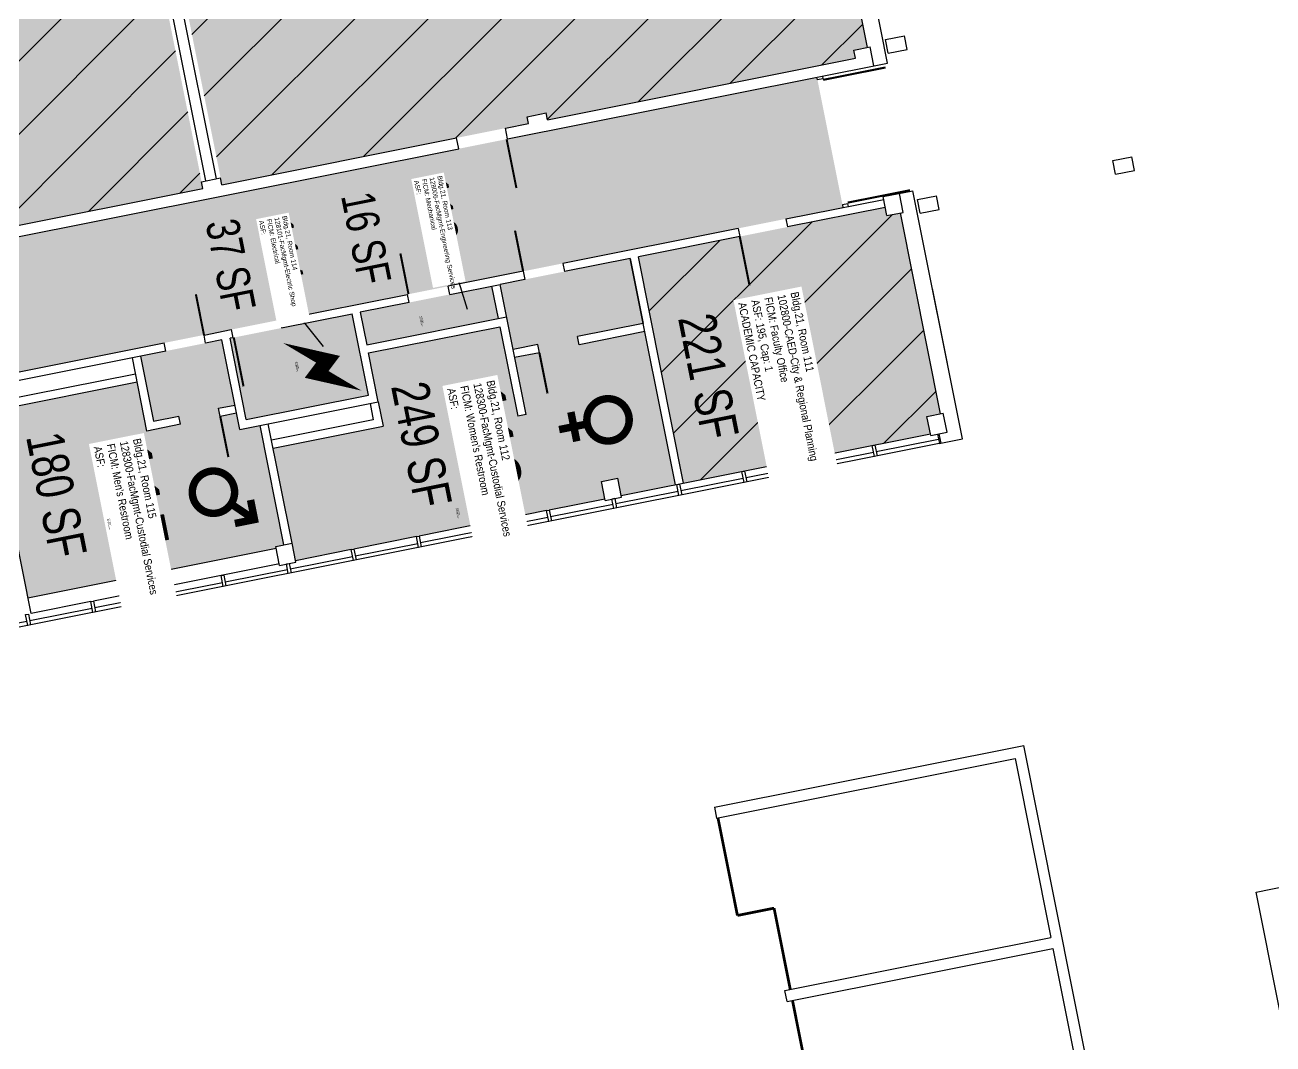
# Model space of a CAD drawing. Header units: inches. Extents: x 69202442 to 69207493, y 27670084 to 27674212.
# Drawn here: x 69203999 to 69204901, y 27672446 to 27673183 of the extents above; entities that cross this region are included whole.
import ezdxf
from ezdxf.enums import TextEntityAlignment as Align

# ---------------------------------------------------------------- set-up
doc = ezdxf.new("R2010")
doc.units = ezdxf.units.IN
doc.header["$LTSCALE"] = 10
doc.header["$MEASUREMENT"] = 0
doc.layers.get('0').update_dxf_attribs({"linetype": 'CONTINUOUS'})
for name, color, linetype in [('A-DOOR', 2, 'CONTINUOUS'), ('A-GLAZ', 1, 'CONTINUOUS'), ('A-IDEN-ICON', 4, 'CONTINUOUS'), ('A-IDEN-RNUM', 7, 'CONTINUOUS'), ('A-IDEN-SNUM', 4, 'CONTINUOUS'), ('A-IDEN-VNUM', 4, 'CONTINUOUS'), ('A-SITE', 3, 'CONTINUOUS'), ('A-WALL', 5, 'CONTINUOUS'), ('AREA-TEXT', 3, 'CONTINUOUS'), ('Rooms-Capacity', 4, 'CONTINUOUS'), ('Rooms-Category-Color', 7, 'CONTINUOUS'), ('Rooms-College-Color', 7, 'CONTINUOUS'), ('Rooms-Department-Color', 7, 'CONTINUOUS'), ('Rooms-Division-Color', 7, 'CONTINUOUS'), ('Rooms-Information', 7, 'CONTINUOUS')]:
    doc.layers.add(name, color=color, linetype=linetype)
doc.styles.add('CP_AREA', font='arial.ttf', dxfattribs={"height": 15})
doc.styles.add('CP_ROOMSNUMBER', font='arial.ttf', dxfattribs={"height": 1})
doc.styles.add('CP_ROOMVNUMBER', font='arial.ttf', dxfattribs={"width": 0.85, "height": 0.075})
pattern_1 = [(45, (0, 0), (-26.516504294, 26.516504294), [])]

# ---------------------------------------------------------------- blocks, each defined once
blk = doc.blocks.new('CPELECT')
blk.add_lwpolyline([(0.0623, 0.0629, 0, 0.03, 0), (0.0105, -0.0168, 0.03, 0.03, 0), (-0.0105, 0.0068, 0.03, 0, 0), (-0.0623, -0.0729, 0.03, 0, 0)], format="xyseb")
blk = doc.blocks.new('CPWOMEN')
at = {"const_width": 0.015}
blk.add_lwpolyline([(-0.0375, 0, 1), (0.0475, 0, 1)], format="xyb", close=True, dxfattribs=at)
for points in [[(0.005, -0.04), (0.005, -0.1)], [(-0.025, -0.07), (0.035, -0.07)]]:
    blk.add_lwpolyline(points, dxfattribs=at)
blk = doc.blocks.new('CPMEN')
at = {"const_width": 0.015}
for points in [[(0.055, 0.01), (0.055, 0.05), (0.015, 0.05)], [(0.0151, 0.0101), (0.055, 0.05)]]:
    blk.add_lwpolyline(points, dxfattribs=at)
blk.add_lwpolyline([(-0.0575, -0.02, 1), (0.0275, -0.02, 1)], format="xyb", close=True, dxfattribs=at)

msp = doc.modelspace()

# ---------------------------------------------------------------- hatches: boundary and pattern name
at = {"layer": 'Rooms-Capacity'}
h = msp.add_hatch(dxfattribs=at)
h.set_pattern_fill('ANSI31', color=256, scale=300, style=0)
h.set_pattern_definition(pattern_1)
h.paths.add_polyline_path([(69204141.46, 27673067.15), (69204162.06, 27673071.26), (69204201.28, 27673079.09), (69204311.12, 27673101.02), (69204346.42, 27673108.07), (69204363.09, 27673111.39), (69204362.11, 27673116.3), (69204375.84, 27673119.04), (69204376.82, 27673114.13), (69204473.91, 27673133.51), (69204513.13, 27673141.34), (69204599.43, 27673158.57), (69204598.26, 27673164.45), (69204608.06, 27673166.41), (69204522.72, 27673593.97), (69204512.91, 27673592.02), (69204510.36, 27673604.77), (69204287.76, 27673560.33), (69204290.3, 27673547.58), (69204276.57, 27673544.84), (69204274.03, 27673557.59), (69204052.4, 27673513.35)])
h = msp.add_hatch(dxfattribs=at)
h.set_pattern_fill('ANSI31', color=256, scale=300, style=0)
h.set_pattern_definition(pattern_1)
h.paths.add_polyline_path([(69204127.73, 27673064.41), (69204038.67, 27673510.61), (69204001.41, 27673503.17), (69203995.52, 27673502), (69203817.04, 27673466.37), (69203819.59, 27673453.62), (69203805.86, 27673450.88), (69203803.31, 27673463.63), (69203581.68, 27673419.39), (69203584.23, 27673406.64), (69203580.31, 27673405.86), (69203665.85, 27672977.32), (69203669.77, 27672978.1), (69203670.75, 27672973.2), (69203892.38, 27673017.43), (69203891.4, 27673022.34), (69203905.13, 27673025.08), (69203906.11, 27673020.17), (69203923.76, 27673023.7), (69203959.06, 27673030.74), (69203973.77, 27673033.68), (69204013, 27673041.51), (69204084.59, 27673055.8), (69204090.47, 27673056.97)])
h = msp.add_hatch(dxfattribs=at)
h.set_pattern_fill('ANSI31', color=256, scale=300, style=0)
h.set_pattern_definition(pattern_1)
h.paths.add_polyline_path([(69204442.48, 27673015.07), (69204620.96, 27673050.7), (69204622.14, 27673044.81), (69204631.94, 27673046.77), (69204660.91, 27672901.63), (69204651.11, 27672899.68), (69204653.65, 27672886.93), (69204475.17, 27672851.3)])
at = {"layer": 'Rooms-Category-Color', "true_color": 0xe3f498}
for points in [[(69204141.46, 27673067.15), (69204162.06, 27673071.26), (69204201.28, 27673079.09), (69204311.12, 27673101.02), (69204346.42, 27673108.07), (69204363.09, 27673111.39), (69204362.11, 27673116.3), (69204375.84, 27673119.04), (69204376.82, 27673114.13), (69204473.91, 27673133.51), (69204513.13, 27673141.34), (69204599.43, 27673158.57), (69204598.26, 27673164.45), (69204608.06, 27673166.41), (69204522.72, 27673593.97), (69204512.91, 27673592.02), (69204510.36, 27673604.77), (69204287.76, 27673560.33), (69204290.3, 27673547.58), (69204276.57, 27673544.84), (69204274.03, 27673557.59), (69204052.4, 27673513.35)], [(69204127.73, 27673064.41), (69204038.67, 27673510.61), (69204001.41, 27673503.17), (69203995.52, 27673502), (69203817.04, 27673466.37), (69203819.59, 27673453.62), (69203805.86, 27673450.88), (69203803.31, 27673463.63), (69203581.68, 27673419.39), (69203584.23, 27673406.64), (69203580.31, 27673405.86), (69203665.85, 27672977.32), (69203669.77, 27672978.1), (69203670.75, 27672973.2), (69203892.38, 27673017.43), (69203891.4, 27673022.34), (69203905.13, 27673025.08), (69203906.11, 27673020.17), (69203923.76, 27673023.7), (69203959.06, 27673030.74), (69203973.77, 27673033.68), (69204013, 27673041.51), (69204084.59, 27673055.8), (69204090.47, 27673056.97)]]:
    msp.add_hatch(color=61, dxfattribs=at).paths.add_polyline_path(points)
at = {"layer": 'Rooms-Category-Color', "true_color": 0xadadad}
for points in [[(69202708.14, 27672773.91), (69202708.33, 27672772.93), (69202745.6, 27672780.37), (69202784.82, 27672788.2), (69202982.92, 27672827.74), (69203018.22, 27672834.79), (69203128.05, 27672856.71), (69203167.28, 27672864.54), (69203342.82, 27672899.58), (69203371.26, 27672905.26), (69203406.56, 27672912.3), (69203417.35, 27672914.46), (69203430.09, 27672917), (69203587, 27672948.32), (69203626.23, 27672956.15), (69203925.32, 27673015.85), (69203960.63, 27673022.9), (69203975.34, 27673025.84), (69204014.56, 27673033.67), (69204163.62, 27673063.42), (69204202.85, 27673071.25), (69204312.68, 27673093.17), (69204347.99, 27673100.22), (69204475.47, 27673125.67), (69204514.7, 27673133.5), (69204571.58, 27673144.85), (69204590.37, 27673050.71), (69204543.3, 27673041.31), (69204528.59, 27673038.38), (69204507.99, 27673034.26), (69204493.28, 27673031.33), (69204475.63, 27673027.8), (69204449.15, 27673022.52), (69204440.33, 27673020.76), (69204419.73, 27673016.65), (69204305, 27672993.74), (69204275.58, 27672987.87), (69204183.4, 27672969.47), (69204148.09, 27672962.43), (69203963.73, 27672925.62), (69203965.4, 27672917.25), (69203959.52, 27672916.08), (69203952.65, 27672914.71), (69203930.1, 27672910.21), (69203923.23, 27672908.84), (69203919.31, 27672908.05), (69203912.45, 27672906.68), (69203883.03, 27672900.81), (69203877.14, 27672899.64), (69203875.47, 27672908.01), (69203819.57, 27672896.85), (69203784.27, 27672889.8), (69203775.44, 27672888.04), (69203740.14, 27672880.99), (69203681.3, 27672869.25), (69203657.77, 27672864.55), (69203651.88, 27672863.38), (69203621.48, 27672857.31), (69203595.98, 27672852.22), (69203560.68, 27672845.17), (69203404.76, 27672814.05), (69203369.45, 27672807), (69203360.63, 27672805.24), (69203325.32, 27672798.19), (69203295.9, 27672792.32), (69203260.6, 27672785.27), (69203113.5, 27672755.91), (69203078.2, 27672748.86), (69202939.93, 27672721.26), (69202904.62, 27672714.22), (69202897.76, 27672712.85), (69202862.45, 27672705.8), (69202841.86, 27672701.69), (69202806.56, 27672694.64), (69202803.62, 27672694.06), (69202732.03, 27672679.77), (69202701.63, 27672673.7), (69202627.1, 27672658.82), (69202591.79, 27672651.77), (69202585.91, 27672650.6), (69202567.12, 27672744.74), (69202566.92, 27672745.72), (69202591.44, 27672750.62)], [(69204353.03, 27672942.15), (69204370.92, 27672945.72), (69204369.75, 27672951.6), (69204351.85, 27672948.03), (69204342.46, 27672995.1), (69204436.6, 27673013.9), (69204445.99, 27672966.82), (69204398.43, 27672957.33), (69204399.61, 27672951.45), (69204447.17, 27672960.94), (69204469.29, 27672850.13), (69204430.06, 27672842.3), (69204427.52, 27672855.04), (69204415.75, 27672852.7), (69204418.29, 27672839.95), (69204194.71, 27672795.32), (69204178.46, 27672876.71), (69204257.89, 27672892.57), (69204247.32, 27672945.52), (69204342.44, 27672964.51), (69204355.36, 27672899.79), (69204361.25, 27672900.96)], [(69204246.15, 27672951.41), (69204341.27, 27672970.39), (69204336.57, 27672993.93), (69204241.45, 27672974.94)], [(69204247.31, 27672914.93), (69204235.56, 27672973.77), (69204186.53, 27672963.98), (69204184.57, 27672963.59), (69204180.65, 27672962.81), (69204149.27, 27672956.54), (69204147.31, 27672956.15), (69204159.05, 27672897.31)], [(69204080.22, 27672924.4), (69203974.31, 27672903.26), (69204001.24, 27672768.35), (69204180.7, 27672804.17), (69204180.39, 27672805.72), (69204186.28, 27672806.89), (69204169.05, 27672893.19), (69204154.34, 27672890.25), (69204151.99, 27672902.02), (69204140.22, 27672899.67), (69204139.05, 27672905.56), (69204150.82, 27672907.9), (69204141.42, 27672954.98), (69204082.58, 27672943.23), (69204091.98, 27672896.16), (69204110.37, 27672899.83), (69204111.54, 27672893.95), (69204087.27, 27672889.1)]]:
    msp.add_hatch(color=253, dxfattribs=at).paths.add_polyline_path(points)
at = {"layer": 'Rooms-Category-Color', "true_color": 0xfa9ba3}
msp.add_hatch(color=241, dxfattribs=at).paths.add_polyline_path([(69204442.48, 27673015.07), (69204620.96, 27673050.7), (69204622.14, 27673044.81), (69204631.94, 27673046.77), (69204660.91, 27672901.63), (69204651.11, 27672899.68), (69204653.65, 27672886.93), (69204475.17, 27672851.3)])
at = {"layer": 'Rooms-College-Color', "true_color": 0xe3f498}
for points in [[(69204141.46, 27673067.15), (69204162.06, 27673071.26), (69204201.28, 27673079.09), (69204311.12, 27673101.02), (69204346.42, 27673108.07), (69204363.09, 27673111.39), (69204362.11, 27673116.3), (69204375.84, 27673119.04), (69204376.82, 27673114.13), (69204473.91, 27673133.51), (69204513.13, 27673141.34), (69204599.43, 27673158.57), (69204598.26, 27673164.45), (69204608.06, 27673166.41), (69204522.72, 27673593.97), (69204512.91, 27673592.02), (69204510.36, 27673604.77), (69204287.76, 27673560.33), (69204290.3, 27673547.58), (69204276.57, 27673544.84), (69204274.03, 27673557.59), (69204052.4, 27673513.35)], [(69204127.73, 27673064.41), (69204038.67, 27673510.61), (69204001.41, 27673503.17), (69203995.52, 27673502), (69203817.04, 27673466.37), (69203819.59, 27673453.62), (69203805.86, 27673450.88), (69203803.31, 27673463.63), (69203581.68, 27673419.39), (69203584.23, 27673406.64), (69203580.31, 27673405.86), (69203665.85, 27672977.32), (69203669.77, 27672978.1), (69203670.75, 27672973.2), (69203892.38, 27673017.43), (69203891.4, 27673022.34), (69203905.13, 27673025.08), (69203906.11, 27673020.17), (69203923.76, 27673023.7), (69203959.06, 27673030.74), (69203973.77, 27673033.68), (69204013, 27673041.51), (69204084.59, 27673055.8), (69204090.47, 27673056.97)], [(69204442.48, 27673015.07), (69204620.96, 27673050.7), (69204622.14, 27673044.81), (69204631.94, 27673046.77), (69204660.91, 27672901.63), (69204651.11, 27672899.68), (69204653.65, 27672886.93), (69204475.17, 27672851.3)]]:
    msp.add_hatch(color=61, dxfattribs=at).paths.add_polyline_path(points)
at = {"layer": 'Rooms-College-Color', "true_color": 0xadadad}
for points in [[(69202708.14, 27672773.91), (69202708.33, 27672772.93), (69202745.6, 27672780.37), (69202784.82, 27672788.2), (69202982.92, 27672827.74), (69203018.22, 27672834.79), (69203128.05, 27672856.71), (69203167.28, 27672864.54), (69203342.82, 27672899.58), (69203371.26, 27672905.26), (69203406.56, 27672912.3), (69203417.35, 27672914.46), (69203430.09, 27672917), (69203587, 27672948.32), (69203626.23, 27672956.15), (69203925.32, 27673015.85), (69203960.63, 27673022.9), (69203975.34, 27673025.84), (69204014.56, 27673033.67), (69204163.62, 27673063.42), (69204202.85, 27673071.25), (69204312.68, 27673093.17), (69204347.99, 27673100.22), (69204475.47, 27673125.67), (69204514.7, 27673133.5), (69204571.58, 27673144.85), (69204590.37, 27673050.71), (69204543.3, 27673041.31), (69204528.59, 27673038.38), (69204507.99, 27673034.26), (69204493.28, 27673031.33), (69204475.63, 27673027.8), (69204449.15, 27673022.52), (69204440.33, 27673020.76), (69204419.73, 27673016.65), (69204305, 27672993.74), (69204275.58, 27672987.87), (69204183.4, 27672969.47), (69204148.09, 27672962.43), (69203963.73, 27672925.62), (69203965.4, 27672917.25), (69203959.52, 27672916.08), (69203952.65, 27672914.71), (69203930.1, 27672910.21), (69203923.23, 27672908.84), (69203919.31, 27672908.05), (69203912.45, 27672906.68), (69203883.03, 27672900.81), (69203877.14, 27672899.64), (69203875.47, 27672908.01), (69203819.57, 27672896.85), (69203784.27, 27672889.8), (69203775.44, 27672888.04), (69203740.14, 27672880.99), (69203681.3, 27672869.25), (69203657.77, 27672864.55), (69203651.88, 27672863.38), (69203621.48, 27672857.31), (69203595.98, 27672852.22), (69203560.68, 27672845.17), (69203404.76, 27672814.05), (69203369.45, 27672807), (69203360.63, 27672805.24), (69203325.32, 27672798.19), (69203295.9, 27672792.32), (69203260.6, 27672785.27), (69203113.5, 27672755.91), (69203078.2, 27672748.86), (69202939.93, 27672721.26), (69202904.62, 27672714.22), (69202897.76, 27672712.85), (69202862.45, 27672705.8), (69202841.86, 27672701.69), (69202806.56, 27672694.64), (69202803.62, 27672694.06), (69202732.03, 27672679.77), (69202701.63, 27672673.7), (69202627.1, 27672658.82), (69202591.79, 27672651.77), (69202585.91, 27672650.6), (69202567.12, 27672744.74), (69202566.92, 27672745.72), (69202591.44, 27672750.62)], [(69204353.03, 27672942.15), (69204370.92, 27672945.72), (69204369.75, 27672951.6), (69204351.85, 27672948.03), (69204342.46, 27672995.1), (69204436.6, 27673013.9), (69204445.99, 27672966.82), (69204398.43, 27672957.33), (69204399.61, 27672951.45), (69204447.17, 27672960.94), (69204469.29, 27672850.13), (69204430.06, 27672842.3), (69204427.52, 27672855.04), (69204415.75, 27672852.7), (69204418.29, 27672839.95), (69204194.71, 27672795.32), (69204178.46, 27672876.71), (69204257.89, 27672892.57), (69204247.32, 27672945.52), (69204342.44, 27672964.51), (69204355.36, 27672899.79), (69204361.25, 27672900.96)], [(69204246.15, 27672951.41), (69204341.27, 27672970.39), (69204336.57, 27672993.93), (69204241.45, 27672974.94)], [(69204247.31, 27672914.93), (69204235.56, 27672973.77), (69204186.53, 27672963.98), (69204184.57, 27672963.59), (69204180.65, 27672962.81), (69204149.27, 27672956.54), (69204147.31, 27672956.15), (69204159.05, 27672897.31)], [(69204080.22, 27672924.4), (69203974.31, 27672903.26), (69204001.24, 27672768.35), (69204180.7, 27672804.17), (69204180.39, 27672805.72), (69204186.28, 27672806.89), (69204169.05, 27672893.19), (69204154.34, 27672890.25), (69204151.99, 27672902.02), (69204140.22, 27672899.67), (69204139.05, 27672905.56), (69204150.82, 27672907.9), (69204141.42, 27672954.98), (69204082.58, 27672943.23), (69204091.98, 27672896.16), (69204110.37, 27672899.83), (69204111.54, 27672893.95), (69204087.27, 27672889.1)]]:
    msp.add_hatch(color=253, dxfattribs=at).paths.add_polyline_path(points)
at = {"layer": 'Rooms-Department-Color', "true_color": 0xe3f498}
for points in [[(69204141.46, 27673067.15), (69204162.06, 27673071.26), (69204201.28, 27673079.09), (69204311.12, 27673101.02), (69204346.42, 27673108.07), (69204363.09, 27673111.39), (69204362.11, 27673116.3), (69204375.84, 27673119.04), (69204376.82, 27673114.13), (69204473.91, 27673133.51), (69204513.13, 27673141.34), (69204599.43, 27673158.57), (69204598.26, 27673164.45), (69204608.06, 27673166.41), (69204522.72, 27673593.97), (69204512.91, 27673592.02), (69204510.36, 27673604.77), (69204287.76, 27673560.33), (69204290.3, 27673547.58), (69204276.57, 27673544.84), (69204274.03, 27673557.59), (69204052.4, 27673513.35)], [(69204127.73, 27673064.41), (69204038.67, 27673510.61), (69204001.41, 27673503.17), (69203995.52, 27673502), (69203817.04, 27673466.37), (69203819.59, 27673453.62), (69203805.86, 27673450.88), (69203803.31, 27673463.63), (69203581.68, 27673419.39), (69203584.23, 27673406.64), (69203580.31, 27673405.86), (69203665.85, 27672977.32), (69203669.77, 27672978.1), (69203670.75, 27672973.2), (69203892.38, 27673017.43), (69203891.4, 27673022.34), (69203905.13, 27673025.08), (69203906.11, 27673020.17), (69203923.76, 27673023.7), (69203959.06, 27673030.74), (69203973.77, 27673033.68), (69204013, 27673041.51), (69204084.59, 27673055.8), (69204090.47, 27673056.97)], [(69204442.48, 27673015.07), (69204620.96, 27673050.7), (69204622.14, 27673044.81), (69204631.94, 27673046.77), (69204660.91, 27672901.63), (69204651.11, 27672899.68), (69204653.65, 27672886.93), (69204475.17, 27672851.3)]]:
    msp.add_hatch(color=61, dxfattribs=at).paths.add_polyline_path(points)
at = {"layer": 'Rooms-Department-Color', "true_color": 0xacacac}
for points in [[(69202708.14, 27672773.91), (69202708.33, 27672772.93), (69202745.6, 27672780.37), (69202784.82, 27672788.2), (69202982.92, 27672827.74), (69203018.22, 27672834.79), (69203128.05, 27672856.71), (69203167.28, 27672864.54), (69203342.82, 27672899.58), (69203371.26, 27672905.26), (69203406.56, 27672912.3), (69203417.35, 27672914.46), (69203430.09, 27672917), (69203587, 27672948.32), (69203626.23, 27672956.15), (69203925.32, 27673015.85), (69203960.63, 27673022.9), (69203975.34, 27673025.84), (69204014.56, 27673033.67), (69204163.62, 27673063.42), (69204202.85, 27673071.25), (69204312.68, 27673093.17), (69204347.99, 27673100.22), (69204475.47, 27673125.67), (69204514.7, 27673133.5), (69204571.58, 27673144.85), (69204590.37, 27673050.71), (69204543.3, 27673041.31), (69204528.59, 27673038.38), (69204507.99, 27673034.26), (69204493.28, 27673031.33), (69204475.63, 27673027.8), (69204449.15, 27673022.52), (69204440.33, 27673020.76), (69204419.73, 27673016.65), (69204305, 27672993.74), (69204275.58, 27672987.87), (69204183.4, 27672969.47), (69204148.09, 27672962.43), (69203963.73, 27672925.62), (69203965.4, 27672917.25), (69203959.52, 27672916.08), (69203952.65, 27672914.71), (69203930.1, 27672910.21), (69203923.23, 27672908.84), (69203919.31, 27672908.05), (69203912.45, 27672906.68), (69203883.03, 27672900.81), (69203877.14, 27672899.64), (69203875.47, 27672908.01), (69203819.57, 27672896.85), (69203784.27, 27672889.8), (69203775.44, 27672888.04), (69203740.14, 27672880.99), (69203681.3, 27672869.25), (69203657.77, 27672864.55), (69203651.88, 27672863.38), (69203621.48, 27672857.31), (69203595.98, 27672852.22), (69203560.68, 27672845.17), (69203404.76, 27672814.05), (69203369.45, 27672807), (69203360.63, 27672805.24), (69203325.32, 27672798.19), (69203295.9, 27672792.32), (69203260.6, 27672785.27), (69203113.5, 27672755.91), (69203078.2, 27672748.86), (69202939.93, 27672721.26), (69202904.62, 27672714.22), (69202897.76, 27672712.85), (69202862.45, 27672705.8), (69202841.86, 27672701.69), (69202806.56, 27672694.64), (69202803.62, 27672694.06), (69202732.03, 27672679.77), (69202701.63, 27672673.7), (69202627.1, 27672658.82), (69202591.79, 27672651.77), (69202585.91, 27672650.6), (69202567.12, 27672744.74), (69202566.92, 27672745.72), (69202591.44, 27672750.62)], [(69204353.03, 27672942.15), (69204370.92, 27672945.72), (69204369.75, 27672951.6), (69204351.85, 27672948.03), (69204342.46, 27672995.1), (69204436.6, 27673013.9), (69204445.99, 27672966.82), (69204398.43, 27672957.33), (69204399.61, 27672951.45), (69204447.17, 27672960.94), (69204469.29, 27672850.13), (69204430.06, 27672842.3), (69204427.52, 27672855.04), (69204415.75, 27672852.7), (69204418.29, 27672839.95), (69204194.71, 27672795.32), (69204178.46, 27672876.71), (69204257.89, 27672892.57), (69204247.32, 27672945.52), (69204342.44, 27672964.51), (69204355.36, 27672899.79), (69204361.25, 27672900.96)], [(69204246.15, 27672951.41), (69204341.27, 27672970.39), (69204336.57, 27672993.93), (69204241.45, 27672974.94)], [(69204247.31, 27672914.93), (69204235.56, 27672973.77), (69204186.53, 27672963.98), (69204184.57, 27672963.59), (69204180.65, 27672962.81), (69204149.27, 27672956.54), (69204147.31, 27672956.15), (69204159.05, 27672897.31)], [(69204080.22, 27672924.4), (69203974.31, 27672903.26), (69204001.24, 27672768.35), (69204180.7, 27672804.17), (69204180.39, 27672805.72), (69204186.28, 27672806.89), (69204169.05, 27672893.19), (69204154.34, 27672890.25), (69204151.99, 27672902.02), (69204140.22, 27672899.67), (69204139.05, 27672905.56), (69204150.82, 27672907.9), (69204141.42, 27672954.98), (69204082.58, 27672943.23), (69204091.98, 27672896.16), (69204110.37, 27672899.83), (69204111.54, 27672893.95), (69204087.27, 27672889.1)]]:
    msp.add_hatch(color=253, dxfattribs=at).paths.add_polyline_path(points)
at = {"layer": 'Rooms-Division-Color', "true_color": 0xe3f498}
for points in [[(69204141.46, 27673067.15), (69204162.06, 27673071.26), (69204201.28, 27673079.09), (69204311.12, 27673101.02), (69204346.42, 27673108.07), (69204363.09, 27673111.39), (69204362.11, 27673116.3), (69204375.84, 27673119.04), (69204376.82, 27673114.13), (69204473.91, 27673133.51), (69204513.13, 27673141.34), (69204599.43, 27673158.57), (69204598.26, 27673164.45), (69204608.06, 27673166.41), (69204522.72, 27673593.97), (69204512.91, 27673592.02), (69204510.36, 27673604.77), (69204287.76, 27673560.33), (69204290.3, 27673547.58), (69204276.57, 27673544.84), (69204274.03, 27673557.59), (69204052.4, 27673513.35)], [(69204127.73, 27673064.41), (69204038.67, 27673510.61), (69204001.41, 27673503.17), (69203995.52, 27673502), (69203817.04, 27673466.37), (69203819.59, 27673453.62), (69203805.86, 27673450.88), (69203803.31, 27673463.63), (69203581.68, 27673419.39), (69203584.23, 27673406.64), (69203580.31, 27673405.86), (69203665.85, 27672977.32), (69203669.77, 27672978.1), (69203670.75, 27672973.2), (69203892.38, 27673017.43), (69203891.4, 27673022.34), (69203905.13, 27673025.08), (69203906.11, 27673020.17), (69203923.76, 27673023.7), (69203959.06, 27673030.74), (69203973.77, 27673033.68), (69204013, 27673041.51), (69204084.59, 27673055.8), (69204090.47, 27673056.97)], [(69204442.48, 27673015.07), (69204620.96, 27673050.7), (69204622.14, 27673044.81), (69204631.94, 27673046.77), (69204660.91, 27672901.63), (69204651.11, 27672899.68), (69204653.65, 27672886.93), (69204475.17, 27672851.3)]]:
    msp.add_hatch(color=61, dxfattribs=at).paths.add_polyline_path(points)
at = {"layer": 'Rooms-Division-Color', "true_color": 0xadadad}
for points in [[(69202708.14, 27672773.91), (69202708.33, 27672772.93), (69202745.6, 27672780.37), (69202784.82, 27672788.2), (69202982.92, 27672827.74), (69203018.22, 27672834.79), (69203128.05, 27672856.71), (69203167.28, 27672864.54), (69203342.82, 27672899.58), (69203371.26, 27672905.26), (69203406.56, 27672912.3), (69203417.35, 27672914.46), (69203430.09, 27672917), (69203587, 27672948.32), (69203626.23, 27672956.15), (69203925.32, 27673015.85), (69203960.63, 27673022.9), (69203975.34, 27673025.84), (69204014.56, 27673033.67), (69204163.62, 27673063.42), (69204202.85, 27673071.25), (69204312.68, 27673093.17), (69204347.99, 27673100.22), (69204475.47, 27673125.67), (69204514.7, 27673133.5), (69204571.58, 27673144.85), (69204590.37, 27673050.71), (69204543.3, 27673041.31), (69204528.59, 27673038.38), (69204507.99, 27673034.26), (69204493.28, 27673031.33), (69204475.63, 27673027.8), (69204449.15, 27673022.52), (69204440.33, 27673020.76), (69204419.73, 27673016.65), (69204305, 27672993.74), (69204275.58, 27672987.87), (69204183.4, 27672969.47), (69204148.09, 27672962.43), (69203963.73, 27672925.62), (69203965.4, 27672917.25), (69203959.52, 27672916.08), (69203952.65, 27672914.71), (69203930.1, 27672910.21), (69203923.23, 27672908.84), (69203919.31, 27672908.05), (69203912.45, 27672906.68), (69203883.03, 27672900.81), (69203877.14, 27672899.64), (69203875.47, 27672908.01), (69203819.57, 27672896.85), (69203784.27, 27672889.8), (69203775.44, 27672888.04), (69203740.14, 27672880.99), (69203681.3, 27672869.25), (69203657.77, 27672864.55), (69203651.88, 27672863.38), (69203621.48, 27672857.31), (69203595.98, 27672852.22), (69203560.68, 27672845.17), (69203404.76, 27672814.05), (69203369.45, 27672807), (69203360.63, 27672805.24), (69203325.32, 27672798.19), (69203295.9, 27672792.32), (69203260.6, 27672785.27), (69203113.5, 27672755.91), (69203078.2, 27672748.86), (69202939.93, 27672721.26), (69202904.62, 27672714.22), (69202897.76, 27672712.85), (69202862.45, 27672705.8), (69202841.86, 27672701.69), (69202806.56, 27672694.64), (69202803.62, 27672694.06), (69202732.03, 27672679.77), (69202701.63, 27672673.7), (69202627.1, 27672658.82), (69202591.79, 27672651.77), (69202585.91, 27672650.6), (69202567.12, 27672744.74), (69202566.92, 27672745.72), (69202591.44, 27672750.62)], [(69204353.03, 27672942.15), (69204370.92, 27672945.72), (69204369.75, 27672951.6), (69204351.85, 27672948.03), (69204342.46, 27672995.1), (69204436.6, 27673013.9), (69204445.99, 27672966.82), (69204398.43, 27672957.33), (69204399.61, 27672951.45), (69204447.17, 27672960.94), (69204469.29, 27672850.13), (69204430.06, 27672842.3), (69204427.52, 27672855.04), (69204415.75, 27672852.7), (69204418.29, 27672839.95), (69204194.71, 27672795.32), (69204178.46, 27672876.71), (69204257.89, 27672892.57), (69204247.32, 27672945.52), (69204342.44, 27672964.51), (69204355.36, 27672899.79), (69204361.25, 27672900.96)], [(69204246.15, 27672951.41), (69204341.27, 27672970.39), (69204336.57, 27672993.93), (69204241.45, 27672974.94)], [(69204247.31, 27672914.93), (69204235.56, 27672973.77), (69204186.53, 27672963.98), (69204184.57, 27672963.59), (69204180.65, 27672962.81), (69204149.27, 27672956.54), (69204147.31, 27672956.15), (69204159.05, 27672897.31)], [(69204080.22, 27672924.4), (69203974.31, 27672903.26), (69204001.24, 27672768.35), (69204180.7, 27672804.17), (69204180.39, 27672805.72), (69204186.28, 27672806.89), (69204169.05, 27672893.19), (69204154.34, 27672890.25), (69204151.99, 27672902.02), (69204140.22, 27672899.67), (69204139.05, 27672905.56), (69204150.82, 27672907.9), (69204141.42, 27672954.98), (69204082.58, 27672943.23), (69204091.98, 27672896.16), (69204110.37, 27672899.83), (69204111.54, 27672893.95), (69204087.27, 27672889.1)]]:
    msp.add_hatch(color=253, dxfattribs=at).paths.add_polyline_path(points)

# ---------------------------------------------------------------- linework, layer by layer
at = {"layer": 'A-DOOR'}
for points in [[(69204576.04, 27673142.94, 1.5, 1.5, 0), (69204621.15, 27673151.94, 0, 0, 0), (69204621, 27673152.68, 0, 0, -0.414214), (69204584.89, 27673098.56, 0, 0, -0.414214)], [(69204347.25, 27673100.07, 1.5, 1.5, 0), (69204354.3, 27673064.77, 0, 0, 0), (69204353.56, 27673064.62, 0, 0, -0.414214), (69204312.39, 27673094.64, 0, 0, -0.414214)], [(69204593.75, 27673054.19, 1.5, 1.5, 0), (69204638.86, 27673063.19, 0, 0, 0), (69204639.01, 27673062.46, 0, 0, 0.414214), (69204584.89, 27673098.56, 0, 0, 0.414214)], [(69204515.76, 27673029.7, 1.5, 1.5, 0), (69204522.8, 27672994.39, 0, 0, 0), (69204523.54, 27672994.54, 0, 0, 0.414214), (69204550.03, 27673038.07, 0, 0, 0.414214)], [(69204359.18, 27673004.56, 1.5, 1.5, 0), (69204353.3, 27673033.98, 0, 0, 0), (69204352.57, 27673033.83, 0, 0, -0.414214), (69204387.86, 27673010.29, 0, 0, -0.414214)], [(69204276.31, 27672988.02, 1.5, 1.5, 0), (69204270.44, 27673017.44, 0, 0, 0), (69204269.71, 27673017.29, 0, 0, -0.414214), (69204305, 27672993.74, 0, 0, -0.414214)], [(69204128.48, 27672958.51, 1.5, 1.5, 0), (69204122.61, 27672987.93, 0, 0, 0), (69204123.34, 27672988.08, 0, 0, 0.414214), (69204099.8, 27672952.78, 0, 0, 0.414214)], [(69204150, 27672956.69, 1.5, 1.5, 0), (69204157.05, 27672921.38, 0, 0, 0), (69204157.79, 27672921.53, 0, 0, 0.414214), (69204184.28, 27672965.06, 0, 0, 0.414214)], [(69204370.92, 27672945.72, 1.5, 1.5, 0), (69204376.79, 27672916.3, 0, 0, 0), (69204376.06, 27672916.15, 0, 0, 0.414214), (69204399.61, 27672951.45, 0, 0, 0.414214)], [(69204140.22, 27672899.67, 1.5, 1.5, 0), (69204146.1, 27672870.25, 0, 0, 0), (69204146.83, 27672870.4, 0, 0, -0.414214), (69204111.54, 27672893.95, 0, 0, -0.414214)]]:
    msp.add_lwpolyline(points, format="xyseb", dxfattribs=at)
at = {"layer": 'A-DOOR', "const_width": 2}
for points in [[(69204499.99, 27672609.48), (69204514.08, 27672538.87)], [(69204540.56, 27672544.16), (69204514.08, 27672538.87)], [(69204552.3, 27672485.32), (69204540.56, 27672544.16)], [(69204580.49, 27672344.1), (69204553.87, 27672477.47)]]:
    msp.add_lwpolyline(points, dxfattribs=at)
at = {"layer": 'A-GLAZ'}
for p, q in [((69204653.65, 27672886.93), (69204430.06, 27672842.3)), ((69204659.53, 27672883), (69204614.42, 27672874)), ((69204661.1, 27672880.26), (69203295.05, 27672607.58)), ((69204612.46, 27672873.61), (69204567.35, 27672864.6)), ((69204565.39, 27672864.21), (69204520.28, 27672855.21)), ((69204518.32, 27672854.81), (69204473.21, 27672845.81)), ((69204418.29, 27672839.95), (69204378.09, 27672831.92)), ((69204471.25, 27672845.42), (69204426.14, 27672836.41)), ((69204376.13, 27672831.53), (69204331.02, 27672822.53)), ((69204424.18, 27672836.02), (69204379.07, 27672827.02)), ((69204329.06, 27672822.13), (69204283.95, 27672813.13)), ((69204377.11, 27672826.63), (69204332, 27672817.62)), ((69204281.98, 27672812.74), (69204236.87, 27672803.73)), ((69204330.03, 27672817.23), (69204284.92, 27672808.23)), ((69204234.91, 27672803.34), (69204194.71, 27672795.32)), ((69204237.85, 27672798.83), (69204282.96, 27672807.84)), ((69204182.94, 27672792.97), (69204097.62, 27672775.94)), ((69204190.78, 27672789.43), (69204235.89, 27672798.44)), ((69204143.71, 27672780.04), (69204188.82, 27672789.04)), ((69204091.74, 27672774.76), (69204048.59, 27672766.15)), ((69204096.64, 27672770.64), (69204141.75, 27672779.65)), ((69204046.63, 27672765.76), (69204003.48, 27672757.15)), ((69204094.68, 27672770.25), (69204049.57, 27672761.25)), ((69204047.61, 27672760.86), (69204002.5, 27672751.85)), ((69204000.53, 27672751.46), (69203955.42, 27672742.46))]:
    msp.add_line(p, q, dxfattribs=at)
at = {"layer": 'A-IDEN-VNUM'}
for p, q in [((69204305.74, 27673019.31), (69204318.7, 27672977.17)), ((69204183.47, 27672989.02), (69204214.74, 27672950.09))]:
    msp.add_line(p, q, dxfattribs=at)
at = {"layer": 'A-SITE'}
msp.add_lwpolyline([(69205117.73, 27671408.89), (69204889.14, 27672555.64), (69204968.07, 27672571.97)], dxfattribs=at)
at = {"layer": 'A-WALL'}
for p, q in [((69204622.57, 27673155.03), (69204530.37, 27673616.92)), ((69204608.06, 27673166.41), (69204522.72, 27673593.97)), ((69204129.7, 27673069.9), (69204044.16, 27673498.45)), ((69204137.54, 27673071.47), (69204052, 27673500.02)), ((69204621.2, 27673172.09), (69204634.93, 27673174.83)), ((69204623.16, 27673162.29), (69204621.2, 27673172.09)), ((69204636.89, 27673165.03), (69204634.93, 27673174.83)), ((69204598.26, 27673164.45), (69204610.02, 27673166.8)), ((69204599.43, 27673158.57), (69204598.26, 27673164.45)), ((69204612.76, 27673153.07), (69204610.02, 27673166.8)), ((69204623.16, 27673162.29), (69204636.89, 27673165.03)), ((69204347.99, 27673100.22), (69204622.57, 27673155.03)), ((69204376.82, 27673114.13), (69204599.43, 27673158.57)), ((69204571.97, 27673142.89), (69204571.58, 27673144.85)), ((69204575.5, 27673145.63), (69204575.89, 27673143.67)), ((69204575.89, 27673143.67), (69204571.97, 27673142.89)), ((69204362.11, 27673116.3), (69204375.84, 27673119.04)), ((69204376.82, 27673114.13), (69204375.84, 27673119.04)), ((69204346.42, 27673108.07), (69204363.09, 27673111.39)), ((69204347.99, 27673100.22), (69204346.42, 27673108.07)), ((69204363.09, 27673111.39), (69204362.11, 27673116.3)), ((69204141.46, 27673067.15), (69204311.12, 27673101.02)), ((69204312.68, 27673093.17), (69204311.12, 27673101.02)), ((69203960.63, 27673022.9), (69204312.68, 27673093.17)), ((69204785.52, 27673084.56), (69204799.25, 27673087.3)), ((69204787.47, 27673074.76), (69204785.52, 27673084.56)), ((69204801.2, 27673077.5), (69204799.25, 27673087.3)), ((69204126.76, 27673069.32), (69204140.49, 27673072.06)), ((69204141.46, 27673067.15), (69204140.49, 27673072.06)), ((69204787.47, 27673074.76), (69204801.2, 27673077.5)), ((69203959.06, 27673030.74), (69204127.73, 27673064.41)), ((69204127.73, 27673064.41), (69204126.76, 27673069.32)), ((69204619.4, 27673058.54), (69204640.97, 27673062.85)), ((69204676.79, 27672883.39), (69204640.97, 27673062.85)), ((69204549.18, 27673042.49), (69204619.79, 27673056.58)), ((69204622.14, 27673044.81), (69204619.4, 27673058.54)), ((69204633.9, 27673047.16), (69204631.16, 27673060.89)), ((69204644.3, 27673056.37), (69204658.03, 27673059.11)), ((69204646.26, 27673046.57), (69204644.3, 27673056.37)), ((69204659.99, 27673049.31), (69204658.03, 27673059.11)), ((69204620.96, 27673050.7), (69204550.35, 27673036.6)), ((69204593.9, 27673053.45), (69204589.98, 27673052.67)), ((69204589.98, 27673052.67), (69204590.37, 27673050.71)), ((69204594.29, 27673051.49), (69204593.9, 27673053.45)), ((69204622.14, 27673044.81), (69204633.9, 27673047.16)), ((69204660.91, 27672901.63), (69204631.94, 27673046.77)), ((69204646.26, 27673046.57), (69204659.99, 27673049.31)), ((69204514.58, 27673035.58), (69204387.86, 27673010.29)), ((69204514.58, 27673035.58), (69204515.76, 27673029.7)), ((69204549.18, 27673042.49), (69204550.35, 27673036.6)), ((69204515.76, 27673029.7), (69204442.48, 27673015.07)), ((69204387.86, 27673010.29), (69204389.04, 27673004.4)), ((69204436.6, 27673013.9), (69204389.04, 27673004.4)), ((69204469.29, 27672850.13), (69204436.6, 27673013.9)), ((69204436.6, 27673013.9), (69204445.99, 27672966.82)), ((69204475.17, 27672851.3), (69204442.48, 27673015.07)), ((69204359.18, 27673004.56), (69204305, 27672993.74)), ((69204359.18, 27673004.56), (69204360.35, 27672998.68)), ((69204306.17, 27672987.86), (69204305, 27672993.74)), ((69204306.17, 27672987.86), (69204342.46, 27672995.1)), ((69204341.27, 27672970.39), (69204336.57, 27672993.93)), ((69204360.35, 27672998.68), (69204342.46, 27672995.1)), ((69204361.25, 27672900.96), (69204342.46, 27672995.1)), ((69204676.79, 27672883.39), (69204655.06, 27672992.24)), ((69204183.4, 27672969.47), (69204275.58, 27672987.87)), ((69204276.75, 27672981.99), (69204241.45, 27672974.94)), ((69204276.75, 27672981.99), (69204275.58, 27672987.87)), ((69204184.57, 27672963.59), (69204235.56, 27672973.77)), ((69204247.31, 27672914.93), (69204235.56, 27672973.77)), ((69204241.45, 27672974.94), (69204246.15, 27672951.41)), ((69204183.4, 27672969.47), (69204184.57, 27672963.59)), ((69204246.15, 27672951.41), (69204347.15, 27672971.57)), ((69204247.32, 27672945.52), (69204342.44, 27672964.51)), ((69204342.44, 27672964.51), (69204355.36, 27672899.79)), ((69204445.99, 27672966.82), (69204398.43, 27672957.33)), ((69204128.48, 27672958.51), (69204148.09, 27672962.43)), ((69204129.65, 27672952.63), (69204128.48, 27672958.51)), ((69204141.42, 27672954.98), (69204129.65, 27672952.63)), ((69204154.34, 27672890.25), (69204141.42, 27672954.98)), ((69204149.27, 27672956.54), (69204147.31, 27672956.15)), ((69204159.05, 27672897.31), (69204147.31, 27672956.15)), ((69204148.09, 27672962.43), (69204149.27, 27672956.54)), ((69204399.61, 27672951.45), (69204398.43, 27672957.33)), ((69204447.17, 27672960.94), (69204399.61, 27672951.45)), ((69203963.73, 27672925.62), (69204099.8, 27672952.78)), ((69204100.97, 27672946.9), (69203970.79, 27672920.92)), ((69204100.97, 27672946.9), (69204099.8, 27672952.78)), ((69204254.37, 27672910.22), (69204247.32, 27672945.52)), ((69204369.75, 27672951.6), (69204351.85, 27672948.03)), ((69204370.92, 27672945.72), (69204353.03, 27672942.15)), ((69204370.92, 27672945.72), (69204369.75, 27672951.6)), ((69204087.27, 27672889.1), (69204076.7, 27672942.06)), ((69204082.58, 27672943.23), (69204091.98, 27672896.16)), ((69204079.05, 27672930.29), (69203973.14, 27672909.15)), ((69204080.22, 27672924.4), (69203974.31, 27672903.26)), ((69204154.34, 27672890.25), (69204254.37, 27672910.22)), ((69204159.05, 27672897.31), (69204247.31, 27672914.93)), ((69204254.37, 27672910.22), (69204257.89, 27672892.57)), ((69204139.05, 27672905.56), (69204150.82, 27672907.9)), ((69204140.22, 27672899.67), (69204139.05, 27672905.56)), ((69204151.99, 27672902.02), (69204140.22, 27672899.67)), ((69204248.48, 27672909.04), (69204250.83, 27672897.28)), ((69204361.25, 27672900.96), (69204355.36, 27672899.79)), ((69204651.11, 27672899.68), (69204662.87, 27672902.02)), ((69204665.62, 27672888.29), (69204662.87, 27672902.02)), ((69204111.54, 27672893.95), (69204087.27, 27672889.1)), ((69204091.98, 27672896.16), (69204110.37, 27672899.83)), ((69204111.54, 27672893.95), (69204110.37, 27672899.83)), ((69204186.28, 27672806.89), (69204169.05, 27672893.19)), ((69204192.16, 27672808.07), (69204174.94, 27672894.36)), ((69204250.83, 27672897.28), (69204177.28, 27672882.6)), ((69204178.46, 27672876.71), (69204257.89, 27672892.57)), ((69204653.85, 27672885.95), (69204651.11, 27672899.68)), ((69204653.85, 27672885.95), (69204665.62, 27672888.29)), ((69204658.75, 27672886.92), (69204659.73, 27672887.12)), ((69204658.75, 27672886.92), (69204660.12, 27672880.06)), ((69204659.73, 27672887.12), (69204661.1, 27672880.26)), ((69204661.1, 27672880.26), (69204676.79, 27672883.39)), ((69204003.48, 27672757.15), (69203980.18, 27672873.84)), ((69204611.48, 27672878.51), (69204613.44, 27672878.9)), ((69204613.05, 27672870.66), (69204611.48, 27672878.51)), ((69204613.44, 27672878.9), (69204615.01, 27672871.06)), ((69204660.12, 27672880.06), (69204661.1, 27672880.26)), ((69204564.41, 27672869.11), (69204566.37, 27672869.51)), ((69204565.98, 27672861.27), (69204564.41, 27672869.11)), ((69204566.37, 27672869.51), (69204567.94, 27672861.66)), ((69204615.01, 27672871.06), (69204613.05, 27672870.66)), ((69204415.75, 27672852.7), (69204427.52, 27672855.04)), ((69204430.26, 27672841.32), (69204427.52, 27672855.04)), ((69204517.34, 27672859.72), (69204519.3, 27672860.11)), ((69204518.91, 27672851.87), (69204517.34, 27672859.72)), ((69204519.3, 27672860.11), (69204520.87, 27672852.26)), ((69204567.94, 27672861.66), (69204565.98, 27672861.27)), ((69204418.49, 27672838.97), (69204415.75, 27672852.7)), ((69204470.27, 27672850.32), (69204472.23, 27672850.71)), ((69204471.84, 27672842.48), (69204470.27, 27672850.32)), ((69204472.23, 27672850.71), (69204473.8, 27672842.87)), ((69204520.87, 27672852.26), (69204518.91, 27672851.87)), ((69204418.49, 27672838.97), (69204430.26, 27672841.32)), ((69204425.36, 27672840.34), (69204423.39, 27672839.95)), ((69204424.76, 27672833.08), (69204423.39, 27672839.95)), ((69204425.36, 27672840.34), (69204426.73, 27672833.47)), ((69204473.8, 27672842.87), (69204471.84, 27672842.48)), ((69204376.13, 27672831.53), (69204378.09, 27672831.92)), ((69204377.69, 27672823.68), (69204376.13, 27672831.53)), ((69204378.09, 27672831.92), (69204379.65, 27672824.08)), ((69204426.73, 27672833.47), (69204424.76, 27672833.08)), ((69204329.06, 27672822.13), (69204331.02, 27672822.53)), ((69204330.62, 27672814.29), (69204329.06, 27672822.13)), ((69204331.02, 27672822.53), (69204332.58, 27672814.68)), ((69204379.65, 27672824.08), (69204377.69, 27672823.68)), ((69204281.98, 27672812.74), (69204283.95, 27672813.13)), ((69204283.55, 27672804.89), (69204281.98, 27672812.74)), ((69204283.95, 27672813.13), (69204285.51, 27672805.28)), ((69204332.58, 27672814.68), (69204330.62, 27672814.29)), ((69204180.7, 27672804.17), (69204001.24, 27672768.35)), ((69204180.39, 27672805.72), (69204192.16, 27672808.07)), ((69204183.13, 27672791.99), (69204180.39, 27672805.72)), ((69204194.9, 27672794.34), (69204192.16, 27672808.07)), ((69204234.91, 27672803.34), (69204236.87, 27672803.73)), ((69204236.48, 27672795.5), (69204234.91, 27672803.34)), ((69204236.87, 27672803.73), (69204238.44, 27672795.89)), ((69204285.51, 27672805.28), (69204283.55, 27672804.89)), ((69204183.13, 27672791.99), (69204194.9, 27672794.34)), ((69204188.04, 27672792.97), (69204190, 27672793.36)), ((69204189.41, 27672786.1), (69204188.04, 27672792.97)), ((69204190, 27672793.36), (69204191.37, 27672786.49)), ((69204238.44, 27672795.89), (69204236.48, 27672795.5)), ((69204140.77, 27672784.55), (69204142.73, 27672784.94)), ((69204142.34, 27672776.71), (69204140.77, 27672784.55)), ((69204142.73, 27672784.94), (69204144.3, 27672777.1)), ((69204191.37, 27672786.49), (69204189.41, 27672786.1)), ((69204093.7, 27672775.15), (69204095.66, 27672775.55)), ((69204095.26, 27672767.31), (69204093.7, 27672775.15)), ((69204095.66, 27672775.55), (69204097.23, 27672767.7)), ((69204144.3, 27672777.1), (69204142.34, 27672776.71)), ((69204046.63, 27672765.76), (69204048.59, 27672766.15)), ((69204048.19, 27672757.91), (69204046.63, 27672765.76)), ((69204048.59, 27672766.15), (69204050.15, 27672758.31)), ((69204097.23, 27672767.7), (69204095.26, 27672767.31)), ((69203999.56, 27672756.36), (69204001.52, 27672756.75)), ((69204001.12, 27672748.52), (69203999.56, 27672756.36)), ((69204001.52, 27672756.75), (69204003.08, 27672748.91)), ((69204050.15, 27672758.31), (69204048.19, 27672757.91)), ((69204003.08, 27672748.91), (69204001.12, 27672748.52)), ((69204497.44, 27672617.13), (69204721.03, 27672661.76)), ((69204995.47, 27671286.88), (69204721.03, 27672661.76)), ((69204499.01, 27672609.28), (69204714.75, 27672652.35)), ((69204714.75, 27672652.35), (69204740.59, 27672522.9)), ((69204497.44, 27672617.13), (69204499.01, 27672609.28)), ((69204548.38, 27672484.54), (69204740.59, 27672522.9)), ((69204549.95, 27672476.69), (69204742.16, 27672515.06)), ((69204742.16, 27672515.06), (69204768.78, 27672381.69)), ((69204549.95, 27672476.69), (69204548.38, 27672484.54))]:
    msp.add_line(p, q, dxfattribs=at)

# ---------------------------------------------------------------- block references
at = {"layer": 'A-IDEN-ICON', "rotation": 281.2883905622356}
for name, p, xscale, yscale, zscale in [('CPELECT', (69204215.78, 27672935.84), 359.9999999987206, 359.9999999987206, 359.9999999987206), ('CPWOMEN', (69204420.18, 27672898.94), 360, 360, 360), ('CPMEN', (69204143.43, 27672840.99), 359.9999999959724, 359.9999999959724, 359.9999999959724)]:
    msp.add_blockref(name, p, dxfattribs=dict(at, xscale=xscale, yscale=yscale, zscale=zscale))

# ---------------------------------------------------------------- texts
at = {"layer": 'A-IDEN-RNUM', "style": 'CP_ROOMSNUMBER', "width": 0.85}
for s, p in [('0113-00', (69204285.32, 27672972.21)), ('0111-00', (69204545.03, 27672946.8)), ('0114-00', (69204195.26, 27672939.19)), ('0112-00', (69204311.54, 27672833.38)), ('0115-00', (69204059.6, 27672825.6))]:
    msp.add_text(s, height=1, rotation=281.29, dxfattribs=at).set_placement(p)
at = {"layer": 'A-IDEN-SNUM', "style": 'CP_ROOMSNUMBER', "width": 0.85}
for s, p in [('0210011300', (69204284.14, 27672972)), ('0210011100', (69204543.85, 27672946.59)), ('0210011400', (69204194.08, 27672938.97)), ('0210011200', (69204310.36, 27672833.16)), ('0210011500', (69204058.42, 27672825.39))]:
    msp.add_text(s, height=1, rotation=281.29, dxfattribs=at).set_placement(p)
at = {"layer": 'A-IDEN-VNUM', "style": 'CP_ROOMVNUMBER', "width": 0.85}
for s, height, p in [('113', 24, (69204296.69, 27673048.93)), ('114', 24, (69204184.53, 27673019.95)), ('111', 40.5, (69204542.23, 27672946.07)), ('112', 40.5, (69204331.87, 27672884.03)), ('115', 40.5, (69204076.33, 27672842.05))]:
    msp.add_text(s, height=height, rotation=281.28839, dxfattribs=at).set_placement(p, align=Align.MIDDLE_CENTER)
at = {"layer": 'AREA-TEXT', "style": 'CP_AREA', "width": 0.75}
for s, height, p in [('16 SF', 24, (69204245.75, 27673028.55)), ('37 SF', 24, (69204147.85, 27673009.01)), ('221 SF', 27, (69204493.22, 27672928.62)), ('249 SF', 27, (69204285.81, 27672879.35)), ('180 SF', 27, (69204021.92, 27672842.94))]:
    msp.add_text(s, height=height, rotation=281.28839, dxfattribs=at).set_placement(p, align=Align.MIDDLE_CENTER)

# ---------------------------------------------------------------- next in the draw order: texts
at = {"layer": 'Rooms-Information', "attachment_point": 7, "rotation": 281.28839, "style": 'CP_ROOMVNUMBER', "bg_fill": 3, "box_fill_scale": 1.5, "bg_fill_color": 256, "bg_fill_true_color": 13158600, "bg_fill_transparency": 0}
for s, insert, char_height, width in [('Bldg.21, Room 113^M^J128006-FacMgmt-Engineering Services^M^JFICM: Mechanical^M^JASF: ', (69204280.27, 27673069.89), 3.4286, 76.8), ('Bldg.21, Room 114^M^J128101-FacMgmt-Electric Shop^M^JFICM: Electrical^M^JASF: ', (69204168.11, 27673040.92), 3.4286, 76.8), ('Bldg.21, Room 111^M^J102800-CAED-City & Regional Planning^M^JFICM: Faculty Office^M^JASF: 195, Cap: 1^M^JACADEMIC CAPACITY', (69204514.52, 27672981.45), 5.78571, 129.6), ("Bldg.21, Room 112^M^J128300-FacMgmt-Custodial Services^M^JFICM: Women's Restroom^M^JASF: ", (69204304.16, 27672919.41), 5.7857, 129.6), ("Bldg.21, Room 115^M^J128300-FacMgmt-Custodial Services^M^JFICM: Men's Restroom^M^JASF: ", (69204048.62, 27672877.43), 5.7857, 129.6)]:
    msp.add_mtext(s, dxfattribs=dict(at, insert=insert, char_height=char_height, width=width))

doc.saveas('drawing.dxf')
